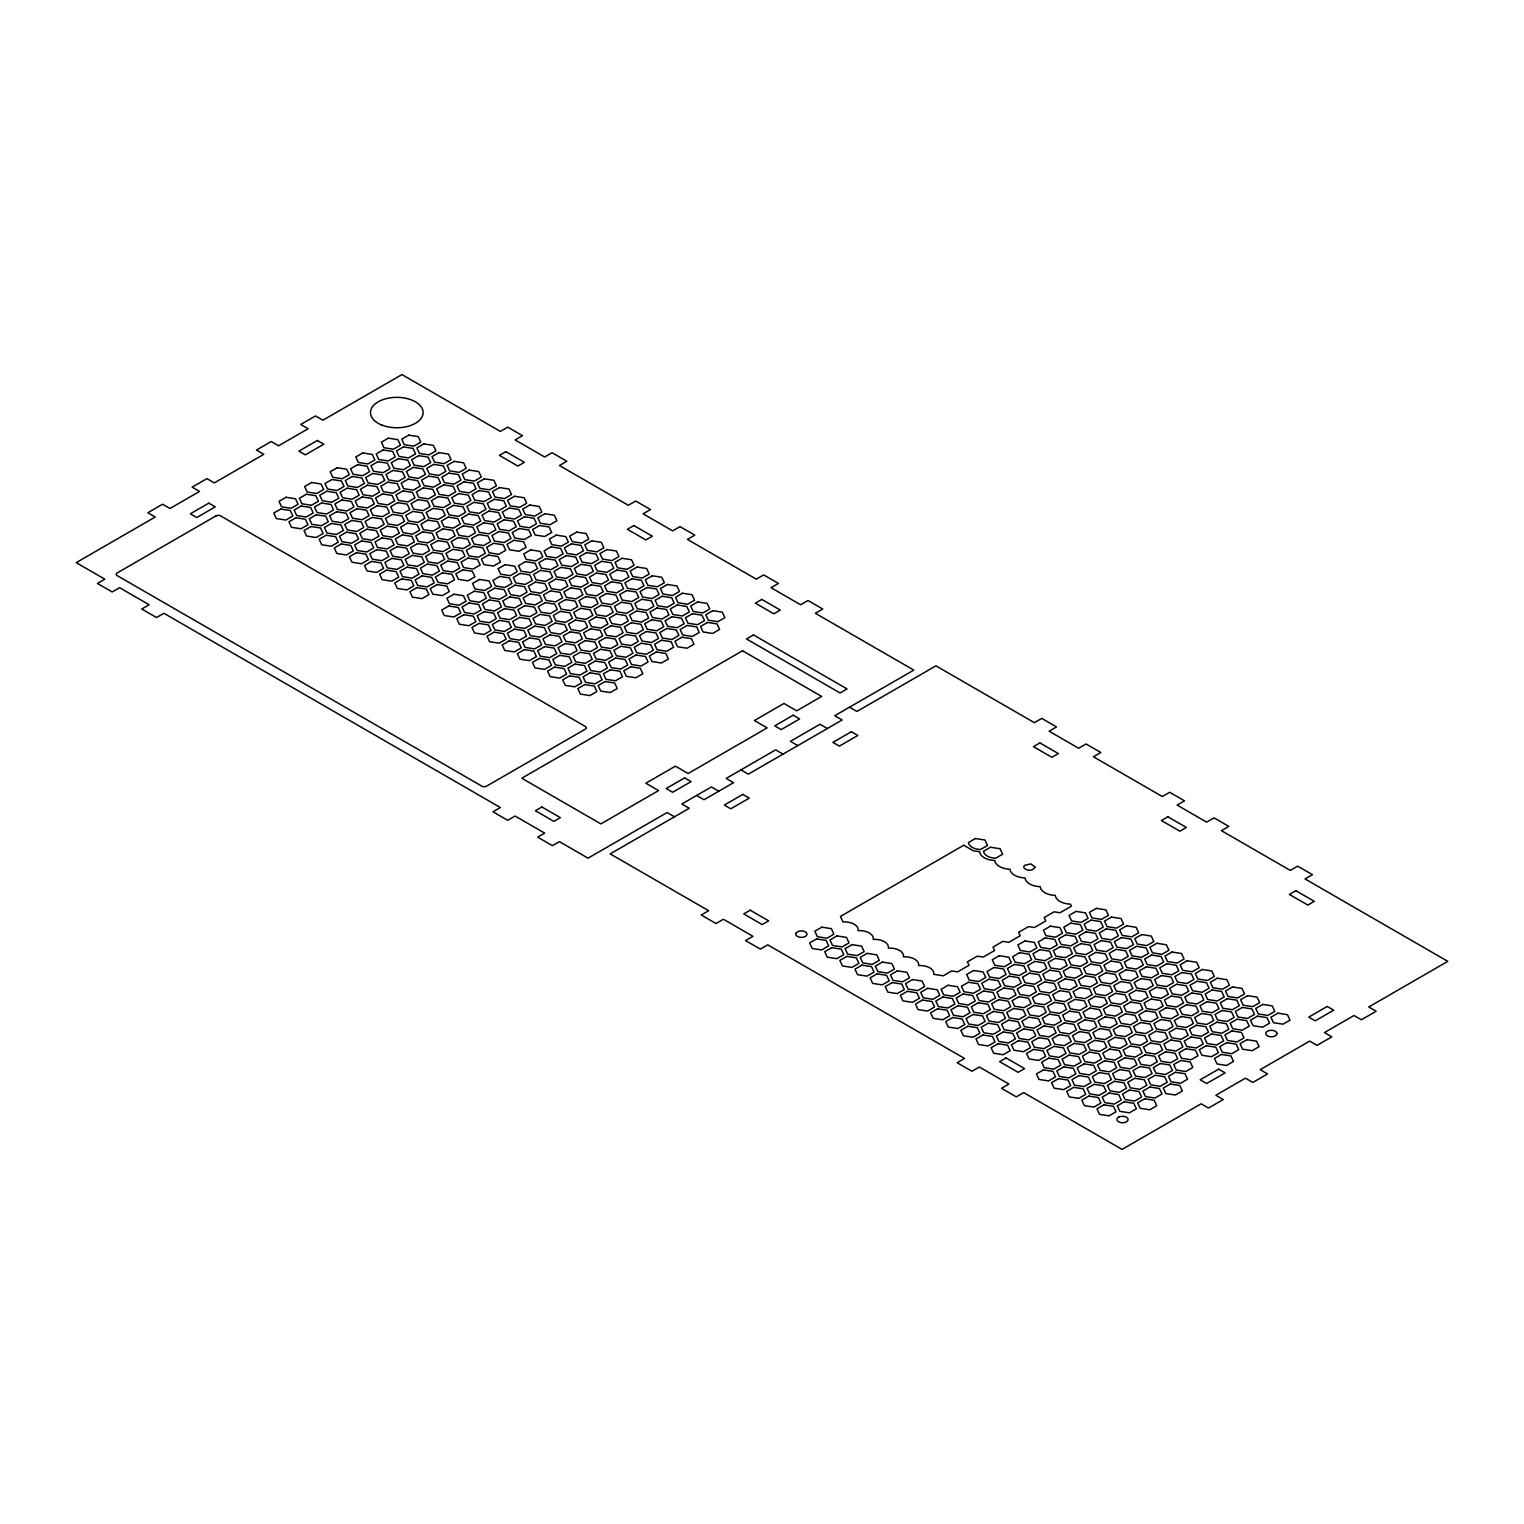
<?xml version="1.0" encoding="UTF-8"?>
<svg xmlns="http://www.w3.org/2000/svg" width="1524" height="1524" viewBox="0 0 1524 1524"><rect width="100%" height="100%" fill="white"/><g stroke="black" fill="none" stroke-linecap="round" stroke-linejoin="round"><path stroke-width="1.5" d="M849.535 707.193L856.907 711.46L935.946 665.836L1034.358 722.662L1041.749 718.395L1056.513 726.929L1049.141 731.196L1078.687 748.246L1086.06 743.979L1100.842 752.513L1093.451 756.78L1162.317 796.538L1169.708 792.27L1184.491 800.805L1177.1 805.072L1206.646 822.122L1214.037 817.855L1228.801 826.389L1221.429 830.656L1290.295 870.414L1297.667 866.146L1312.45 874.681L1305.058 878.948L1447.8 961.358L1368.781 1006.983L1376.153 1011.25L1361.389 1019.785L1353.998 1015.517L1324.451 1032.567L1331.843 1036.834L1317.06 1045.369L1309.668 1041.102L1260.196 1069.677L1267.587 1073.925L1252.804 1082.459L1245.432 1078.192L1215.866 1095.261L1223.258 1099.528L1208.494 1108.043L1201.102 1103.795L1122.064 1149.42L1023.652 1092.594L1016.279 1096.861L1001.497 1088.326L1008.888 1084.059L979.341 1067.01L971.95 1071.277L957.167 1062.742L964.559 1058.475L767.734 944.842L760.343 949.09L745.56 940.575L752.951 936.308L723.405 919.239L716.013 923.506L701.25 914.971L708.641 910.723L610.21 853.897L689.248 808.272L681.857 804.005L711.403 786.936L718.795 791.204M827.361 728.529L819.988 724.262L790.442 741.312L797.814 745.579M783.05 754.113L775.659 749.846L726.186 778.421L733.558 782.688L704.012 799.738L696.639 795.471M740.95 769.887L748.341 774.154L842.143 719.995L834.752 715.728L913.79 670.103L815.359 613.277L822.75 609.029L807.987 600.494L800.595 604.761L771.049 587.692L778.44 583.425L763.657 574.91L756.266 579.158L687.4 539.401L694.792 535.134L680.009 526.618L672.636 530.866L643.09 513.817L650.462 509.549L635.698 501.015L628.307 505.282L559.441 465.525L566.833 461.258L552.05 452.723L544.659 456.99L515.112 439.941L522.503 435.673L507.721 427.139L500.348 431.406L401.936 374.58L322.897 420.205L315.506 415.957L300.742 424.472L308.134 428.739L278.568 445.808L271.196 441.541L256.413 450.075L263.804 454.323L214.332 482.898L206.94 478.631L192.157 487.166L199.549 491.433L170.002 508.483L162.611 504.215L147.847 512.75L155.219 517.017L76.2 562.642L104.813 579.158L97.422 583.425L112.204 591.96L119.596 587.692L149.142 604.761L141.751 609.029L156.534 617.544L163.906 613.277L500.348 807.51L492.957 811.778L507.721 820.312L515.112 816.045L544.659 833.114L537.648 837.152L552.431 845.687L559.441 841.648L588.054 858.164L667.093 812.54L674.465 816.807M1276.96 1033.482L1276.636 1034.644A5.601 3.239 0 0 1 1269.968 1036.682A5.601 3.239 0 0 1 1265.853 1033.043L1266.52 1031.939A5.601 3.239 0 0 1 1272.75 1030.434A5.601 3.239 0 0 1 1276.96 1033.482M795.985 933.317L795.795 934.155A5.601 3.239 0 0 0 802.119 937.355A5.601 3.239 0 0 0 806.787 933.317L806.234 932.536A5.601 3.239 0 0 0 801.395 930.935L799.948 931.031A5.601 3.239 0 0 0 795.985 933.317M1034.986 866.985C1033.634 871.252 1026.357 871.214 1023.995 867.823A5.601 3.239 0 0 1 1024.566 865.384L1030.853 863.879L1034.986 866.985M1118.73 1117.13L1117.778 1117.778A5.601 3.239 0 0 0 1119.016 1122.064A5.601 3.239 0 0 0 1126.56 1121.721A5.601 3.239 0 0 0 1126.617 1117.359L1125.512 1116.825A5.601 3.239 0 0 0 1118.73 1117.13M208.788 503.149L190.31 513.817L196.786 517.55L215.246 506.882L208.788 503.149M317.354 440.474L298.894 451.142L305.352 454.857L323.831 444.208L317.354 440.474M215.989 515.893L117.177 572.948A3.258 1.886 0 0 0 117.177 575.615L481.927 786.193A3.258 1.886 0 0 0 486.518 786.193L585.33 729.139A3.258 1.886 0 0 0 585.33 726.472L220.599 515.893A3.258 1.886 0 0 0 215.989 515.893M285.998 497.281L279.025 501.32L281.578 506.825L291.103 508.292L298.094 504.273L295.542 498.767L285.998 497.281M311.601 482.517L304.61 486.537L307.162 492.042L316.706 493.509L323.679 489.49L321.126 483.984L311.601 482.517M337.185 467.735L330.213 471.754L332.765 477.26L342.29 478.746L349.282 474.707L346.729 469.202L337.185 467.735M362.788 452.952L355.797 456.99L358.35 462.496L367.894 463.963L374.866 459.943L372.313 454.438L362.788 452.952M388.372 438.188L381.4 442.208L383.953 447.713L393.478 449.199L400.469 445.16L397.897 439.655L388.372 438.188M280.759 509.035L273.787 513.074L276.339 518.579L285.883 520.046L292.856 516.026L290.303 510.521L280.759 509.035M306.362 494.252L299.371 498.291L301.942 503.796L311.468 505.263L318.44 501.244L315.887 495.738L306.362 494.252M331.946 479.488L324.974 483.508L327.527 489.013L337.052 490.499L344.043 486.461L341.49 480.955L331.946 479.488M357.549 464.706L350.558 468.744L353.111 474.25L362.655 475.717L369.627 471.697L367.074 466.192L357.549 464.706M383.134 449.942L376.161 453.962L378.714 459.467L388.239 460.953L395.23 456.914L392.678 451.409L383.134 449.942M408.737 435.159L401.745 439.179L404.298 444.684L413.842 446.17L420.815 442.131L418.262 436.626L408.737 435.159M301.123 506.006L294.151 510.045L296.704 515.55L306.229 517.017L313.22 512.997L310.667 507.492L301.123 506.006M326.707 491.242L319.735 495.262L322.288 500.767L331.832 502.253L338.804 498.215L336.252 492.709L326.707 491.242M352.311 476.46L345.338 480.498L347.891 486.004L357.416 487.47L364.407 483.451L361.836 477.945L352.311 476.46M377.895 461.696L370.923 465.715L373.475 471.221L383.019 472.707L389.992 468.668L387.439 463.163L377.895 461.696M403.498 446.913L396.507 450.933L399.078 456.438L408.603 457.924L415.576 453.885L413.023 448.38L403.498 446.913M295.885 517.76L288.912 521.799L291.465 527.304L300.99 528.771L307.981 524.751L305.429 519.246L295.885 517.76M321.488 502.996L314.496 507.016L317.049 512.521L326.593 514.007L333.565 509.969L331.013 504.463L321.488 502.996M347.072 488.213L340.1 492.252L342.652 497.757L352.177 499.224L359.169 495.205L356.616 489.699L347.072 488.213M372.675 473.45L365.684 477.469L368.237 482.975L377.781 484.442L384.753 480.422L382.2 474.917L372.675 473.45M398.259 458.667L391.287 462.686L393.84 468.192L403.365 469.678L410.356 465.639L407.803 460.134L398.259 458.667M423.843 443.884L416.871 447.923L419.424 453.428L428.968 454.895L435.94 450.875L433.387 445.37L423.843 443.884M316.249 514.75L309.258 518.77L311.829 524.275L321.354 525.761L328.327 521.722L325.774 516.217L316.249 514.75M341.833 499.967L334.861 504.006L337.414 509.511L346.958 510.978L353.93 506.959L351.377 501.453L341.833 499.967M367.436 485.203L360.445 489.223L363.017 494.728L372.542 496.195L379.514 492.176L376.961 486.67L367.436 485.203M393.021 470.421L386.048 474.44L388.601 479.946L398.126 481.432L405.117 477.393L402.565 471.888L393.021 470.421M418.624 455.638L411.632 459.677L414.185 465.182L423.729 466.649L430.701 462.629L428.149 457.124L418.624 455.638M311.01 526.504L304.038 530.523L306.591 536.029L316.116 537.515L323.107 533.476L320.554 527.971L311.01 526.504M336.613 511.721L329.622 515.76L332.175 521.265L341.719 522.732L348.691 518.712L346.138 513.207L336.613 511.721M362.198 496.957L355.225 500.977L357.778 506.482L367.303 507.949L374.294 503.93L371.723 498.424L362.198 496.957M387.782 482.175L380.81 486.194L383.362 491.7L392.906 493.185L399.879 489.147L397.326 483.641L387.782 482.175M413.385 467.392L406.413 471.43L408.965 476.936L418.49 478.403L425.482 474.383L422.91 468.878L413.385 467.392M438.969 452.628L431.997 456.648L434.55 462.153L444.094 463.639L451.066 459.6L448.513 454.095L438.969 452.628M331.375 523.475L324.383 527.514L326.936 533.019L336.48 534.486L343.452 530.466L340.9 524.961L331.375 523.475M356.959 508.711L349.987 512.731L352.539 518.236L362.064 519.703L369.056 515.683L366.503 510.178L356.959 508.711M382.562 493.928L375.571 497.948L378.123 503.453L387.668 504.939L394.64 500.901L392.087 495.395L382.562 493.928M408.146 479.146L401.174 483.184L403.727 488.69L413.252 490.157L420.243 486.137L417.69 480.632L408.146 479.146M433.749 464.382L426.758 468.401L429.311 473.907L438.855 475.393L445.827 471.354L443.274 465.849L433.749 464.382M326.136 535.229L319.164 539.267L321.716 544.773L331.241 546.24L338.233 542.22L335.661 536.715L326.136 535.229M351.72 520.446L344.748 524.485L347.301 529.99L356.845 531.457L363.817 527.437L361.264 521.932L351.72 520.446M377.323 505.682L370.332 509.702L372.904 515.207L382.429 516.693L389.401 512.655L386.848 507.149L377.323 505.682M402.908 490.899L395.935 494.938L398.488 500.443L408.032 501.91L415.004 497.891L412.452 492.385L402.908 490.899M428.511 476.136L421.519 480.155L424.072 485.661L433.616 487.147L440.588 483.108L438.036 477.603L428.511 476.136M454.095 461.353L447.123 465.372L449.675 470.878L459.2 472.364L466.192 468.325L463.639 462.82L454.095 461.353M346.5 532.2L339.509 536.238L342.062 541.744L351.606 543.211L358.578 539.191L356.025 533.686L346.5 532.2M372.085 517.436L365.112 521.456L367.665 526.961L377.19 528.447L384.181 524.408L381.629 518.903L372.085 517.436M397.688 502.653L390.696 506.692L393.249 512.197L402.793 513.664L409.765 509.645L407.213 504.139L397.688 502.653M423.272 487.89L416.3 491.909L418.852 497.415L428.377 498.881L435.369 494.862L432.797 489.356L423.272 487.89M448.856 473.107L441.884 477.126L444.437 482.632L453.981 484.118L460.953 480.079L458.4 474.574L448.856 473.107M341.262 543.954L334.27 547.992L336.842 553.498L346.367 554.965L353.339 550.945L350.787 545.44L341.262 543.954M366.846 529.19L359.874 533.209L362.426 538.715L371.951 540.201L378.943 536.162L376.39 530.657L366.846 529.19M392.449 514.407L385.458 518.446L388.01 523.951L397.554 525.418L404.527 521.399L401.974 515.893L392.449 514.407M418.033 499.643L411.061 503.663L413.614 509.168L423.139 510.635L430.13 506.616L427.577 501.11L418.033 499.643M443.636 484.861L436.645 488.88L439.198 494.386L448.742 495.872L455.714 491.833L453.161 486.327L443.636 484.861M469.221 470.078L462.248 474.116L464.801 479.622L474.326 481.089L481.317 477.069L478.765 471.564L469.221 470.078M505.892 451.656L499.415 455.39L517.893 466.058L524.351 462.324L505.892 451.656M361.607 540.944L354.635 544.963L357.188 550.469L366.732 551.955L373.704 547.916L371.151 542.411L361.607 540.944M387.21 526.161L380.238 530.2L382.791 535.705L392.316 537.172L399.307 533.152L396.735 527.647L387.21 526.161M412.794 511.397L405.822 515.417L408.375 520.922L417.919 522.389L424.891 518.37L422.339 512.864L412.794 511.397M438.398 496.614L431.406 500.634L433.978 506.139L443.503 507.625L450.475 503.587L447.923 498.081L438.398 496.614M463.982 481.832L457.01 485.87L459.562 491.376L469.087 492.843L476.079 488.823L473.526 483.318L463.982 481.832M356.387 552.698L349.396 556.717L351.949 562.223L361.493 563.709L368.465 559.67L365.912 554.164L356.387 552.698M381.972 537.915L374.999 541.953L377.552 547.459L387.077 548.926L394.068 544.906L391.516 539.401L381.972 537.915M407.575 523.151L400.583 527.171L403.136 532.676L412.68 534.143L419.652 530.123L417.1 524.618L407.575 523.151M433.159 508.368L426.187 512.388L428.739 517.893L438.264 519.379L445.256 515.341L442.703 509.835L433.159 508.368M458.743 493.586L451.771 497.624L454.323 503.13L463.868 504.596L470.84 500.577L468.287 495.071L458.743 493.586M484.346 478.822L477.374 482.841L479.927 488.347L489.452 489.833L496.443 485.794L493.871 480.289L484.346 478.822M376.733 549.669L369.76 553.707L372.313 559.213L381.857 560.68L388.83 556.66L386.277 551.155L376.733 549.669M402.336 534.886L395.345 538.924L397.897 544.43L407.441 545.897L414.414 541.877L411.861 536.372L402.336 534.886M427.92 520.122L420.948 524.142L423.501 529.647L433.026 531.133L440.017 527.094L437.464 521.589L427.92 520.122M453.523 505.339L446.532 509.378L449.085 514.883L458.629 516.35L465.601 512.331L463.048 506.825L453.523 505.339M479.108 490.576L472.135 494.595L474.688 500.101L484.213 501.587L491.204 497.548L488.652 492.042L479.108 490.576M371.513 561.423L364.522 565.461L367.074 570.967L376.618 572.433L383.591 568.414L381.038 562.908L371.513 561.423M397.097 546.64L390.125 550.678L392.678 556.184L402.203 557.651L409.194 553.631L406.622 548.126L397.097 546.64M422.681 531.876L415.709 535.896L418.262 541.401L427.806 542.887L434.778 538.848L432.225 533.343L422.681 531.876M448.285 517.093L441.293 521.132L443.865 526.637L453.39 528.104L460.362 524.085L457.81 518.579L448.285 517.093M473.869 502.329L466.896 506.349L469.449 511.854L478.993 513.34L485.966 509.302L483.413 503.796L473.869 502.329M499.472 487.547L492.481 491.566L495.052 497.072L504.577 498.558L511.55 494.519L508.997 489.013L499.472 487.547M391.858 558.394L384.886 562.432L387.439 567.938L396.964 569.404L403.955 565.385L401.403 559.88L391.858 558.394M417.462 543.63L410.47 547.649L413.023 553.155L422.567 554.641L429.539 550.602L426.987 545.097L417.462 543.63M443.046 528.847L436.074 532.886L438.626 538.391L448.151 539.858L455.143 535.838L452.59 530.333L443.046 528.847M468.649 514.083L461.658 518.103L464.21 523.608L473.754 525.075L480.727 521.056L478.174 515.55L468.649 514.083M494.233 499.301L487.261 503.32L489.814 508.826L499.339 510.311L506.33 506.273L503.777 500.767L494.233 499.301M386.62 570.147L379.647 574.186L382.2 579.692L391.744 581.158L398.717 577.139L396.164 571.633L386.62 570.147M412.223 555.384L405.232 559.403L407.803 564.909L417.328 566.395L424.301 562.356L421.748 556.851L412.223 555.384M437.807 540.601L430.835 544.639L433.387 550.145L442.932 551.612L449.904 547.592L447.351 542.087L437.807 540.601M463.41 525.837L456.419 529.857L458.972 535.362L468.516 536.829L475.488 532.809L472.935 527.304L463.41 525.837M488.994 511.054L482.022 515.074L484.575 520.579L494.1 522.065L501.091 518.027L498.538 512.521L488.994 511.054M514.598 496.272L507.606 500.31L510.159 505.816L519.703 507.282L526.675 503.263L524.123 497.757L514.598 496.272M406.984 567.138L400.012 571.157L402.565 576.663L412.09 578.148L419.081 574.11L416.528 568.604L406.984 567.138M432.568 552.355L425.596 556.393L428.149 561.899L437.693 563.366L444.665 559.346L442.112 553.841L432.568 552.355M458.172 537.591L451.199 541.611L453.752 547.116L463.277 548.583L470.268 544.563L467.697 539.058L458.172 537.591M483.756 522.808L476.783 526.828L479.336 532.333L488.88 533.819L495.852 529.781L493.3 524.275L483.756 522.808M509.359 508.025L502.368 512.064L504.939 517.569L514.464 519.036L521.437 515.017L518.884 509.511L509.359 508.025M401.745 578.891L394.773 582.911L397.326 588.416L406.851 589.902L413.842 585.864L411.29 580.358L401.745 578.891M427.349 564.109L420.357 568.147L422.91 573.653L432.454 575.12L439.426 571.1L436.874 565.594L427.349 564.109M452.933 549.345L445.96 553.364L448.513 558.87L458.038 560.337L465.03 556.317L462.477 550.812L452.933 549.345M478.536 534.562L471.545 538.582L474.097 544.087L483.641 545.573L490.614 541.534L488.061 536.029L478.536 534.562M504.12 519.779L497.148 523.818L499.701 529.323L509.226 530.79L516.217 526.771L513.664 521.265L504.12 519.779M529.723 505.016L522.732 509.035L525.285 514.541L534.829 516.026L541.801 511.988L539.248 506.482L529.723 505.016M422.11 575.862L415.119 579.901L417.69 585.407L427.215 586.873L434.207 582.854L431.635 577.348L422.11 575.862M447.694 561.08L440.722 565.118L443.274 570.624L452.818 572.091L459.791 568.071L457.238 562.566L447.694 561.08M473.297 546.316L466.306 550.335L468.878 555.841L478.403 557.327L485.375 553.288L482.822 547.783L473.297 546.316M498.881 531.533L491.909 535.572L494.462 541.077L503.987 542.544L510.978 538.524L508.425 533.019L498.881 531.533M524.485 516.769L517.493 520.789L520.046 526.294L529.59 527.78L536.562 523.742L534.01 518.236L524.485 516.769M416.871 587.616L409.899 591.655L412.452 597.16L421.977 598.627L428.968 594.608L426.415 589.102L416.871 587.616M442.474 572.833L435.483 576.872L438.036 582.378L447.58 583.844L454.552 579.825L451.999 574.319L442.474 572.833M468.058 558.07L461.086 562.089L463.639 567.595L473.164 569.081L480.155 565.042L477.603 559.537L468.058 558.07M493.643 543.287L486.67 547.326L489.223 552.831L498.767 554.298L505.739 550.278L503.187 544.773L493.643 543.287M519.246 528.523L512.274 532.543L514.826 538.048L524.351 539.515L531.343 535.496L528.771 529.99L519.246 528.523M544.83 513.74L537.858 517.76L540.41 523.265L549.954 524.751L556.927 520.713L554.374 515.207L544.83 513.74M437.236 584.587L430.244 588.626L432.797 594.131L442.341 595.598L449.313 591.579L446.761 586.073L437.236 584.587M462.82 569.824L455.847 573.843L458.4 579.349L467.925 580.834L474.917 576.796L472.364 571.29L462.82 569.824M488.423 555.041L481.432 559.079L483.984 564.585L493.528 566.052L500.501 562.032L497.948 556.527L488.423 555.041M514.007 540.277L507.035 544.297L509.588 549.802L519.112 551.269L526.104 547.249L523.551 541.744L514.007 540.277M539.61 525.494L532.619 529.514L535.172 535.019L544.716 536.505L551.688 532.467L549.135 526.961L539.61 525.494M453.923 594.227L446.932 598.265L449.485 603.771L459.029 605.238L466.001 601.218L463.448 595.713L453.923 594.227M479.508 579.463L472.535 583.482L475.088 588.988L484.613 590.455L491.604 586.435L489.052 580.93L479.508 579.463M505.111 564.68L498.119 568.7L500.672 574.205L510.216 575.691L517.188 571.652L514.636 566.147L505.111 564.68M530.695 549.897L523.723 553.936L526.275 559.441L535.8 560.908L542.792 556.889L540.239 551.383L530.695 549.897M556.298 535.134L549.307 539.153L551.859 544.659L561.404 546.144L568.376 542.106L565.823 536.6L556.298 535.134M448.685 605.981L441.712 610.019L444.265 615.525L453.79 616.991L460.781 612.972L458.21 607.466L448.685 605.981M474.269 591.217L467.297 595.236L469.849 600.742L479.393 602.209L486.366 598.189L483.813 592.684L474.269 591.217M499.872 576.434L492.881 580.453L495.452 585.959L504.977 587.445L511.95 583.406L509.397 577.901L499.872 576.434M525.456 561.651L518.484 565.69L521.037 571.195L530.562 572.662L537.553 568.643L535 563.137L525.456 561.651M551.059 546.887L544.068 550.907L546.621 556.412L556.165 557.898L563.137 553.86L560.584 548.354L551.059 546.887M576.644 532.105L569.671 536.143L572.224 541.63L581.749 543.115L588.74 539.077L586.188 533.571L576.644 532.105M469.049 602.971L462.058 606.99L464.61 612.496L474.155 613.962L481.127 609.943L478.574 604.437L469.049 602.971M494.633 588.188L487.661 592.207L490.214 597.713L499.739 599.199L506.73 595.16L504.177 589.655L494.633 588.188M520.217 573.405L513.245 577.444L515.798 582.949L525.342 584.416L532.314 580.396L529.761 574.891L520.217 573.405M545.821 558.641L538.848 562.661L541.401 568.166L550.926 569.652L557.917 565.614L555.346 560.108L545.821 558.641M571.405 543.858L564.432 547.897L566.985 553.383L576.529 554.869L583.502 550.831L580.949 545.325L571.405 543.858M463.81 614.724L456.819 618.744L459.372 624.249L468.916 625.716L475.888 621.697L473.335 616.191L463.81 614.724M489.394 599.942L482.422 603.961L484.975 609.467L494.5 610.953L501.491 606.914L498.939 601.409L489.394 599.942M514.998 585.159L508.006 589.197L510.559 594.703L520.103 596.17L527.075 592.15L524.523 586.645L514.998 585.159M540.582 570.395L533.61 574.415L536.162 579.92L545.687 581.406L552.679 577.367L550.126 571.862L540.582 570.395M566.185 555.612L559.194 559.632L561.746 565.137L571.29 566.623L578.263 562.585L575.71 557.079L566.185 555.612M591.769 540.829L584.797 544.868L587.35 550.374L596.875 551.84L603.866 547.821L601.313 542.315L591.769 540.829M484.156 611.696L477.183 615.715L479.736 621.221L489.28 622.706L496.252 618.668L493.7 613.162L484.156 611.696M509.759 596.913L502.768 600.951L505.339 606.457L514.864 607.924L521.856 603.904L519.284 598.399L509.759 596.913M535.343 582.149L528.371 586.168L530.923 591.674L540.468 593.16L547.44 589.121L544.887 583.616L535.343 582.149M560.946 567.366L553.955 571.386L556.527 576.891L566.052 578.377L573.024 574.338L570.471 568.833L560.946 567.366M586.53 552.583L579.558 556.622L582.111 562.127L591.636 563.594L598.627 559.575L596.074 554.069L586.53 552.583M633.851 525.551L627.393 529.285L645.852 539.934L652.31 536.2L633.851 525.551M478.936 623.449L471.945 627.469L474.497 632.974L484.041 634.46L491.014 630.422L488.461 624.916L478.936 623.449M504.52 608.667L497.548 612.705L500.101 618.211L509.626 619.677L516.617 615.658L514.064 610.152L504.52 608.667M530.123 593.903L523.132 597.922L525.685 603.428L535.229 604.895L542.201 600.875L539.648 595.37L530.123 593.903M555.708 579.12L548.735 583.14L551.288 588.645L560.813 590.131L567.804 586.092L565.252 580.587L555.708 579.12M581.292 564.337L574.319 568.376L576.872 573.881L586.416 575.348L593.388 571.329L590.836 565.823L581.292 564.337M606.895 549.573L599.923 553.593L602.475 559.098L612 560.584L618.992 556.546L616.42 551.04L606.895 549.573M499.281 620.42L492.309 624.459L494.862 629.964L504.406 631.431L511.378 627.412L508.826 621.906L499.281 620.42M524.885 605.657L517.893 609.676L520.446 615.182L529.99 616.649L536.962 612.629L534.41 607.124L524.885 605.657M550.469 590.874L543.497 594.893L546.049 600.399L555.574 601.885L562.566 597.846L560.013 592.341L550.469 590.874M576.072 576.091L569.081 580.13L571.633 585.635L581.177 587.102L588.15 583.082L585.597 577.577L576.072 576.091M601.656 561.327L594.684 565.347L597.237 570.852L606.762 572.338L613.753 568.3L611.2 562.794L601.656 561.327M494.043 632.174L487.07 636.213L489.623 641.718L499.167 643.185L506.139 639.166L503.587 633.66L494.043 632.174M519.646 617.411L512.674 621.43L515.226 626.936L524.751 628.402L531.743 624.383L529.171 618.877L519.646 617.411M545.23 602.628L538.258 606.647L540.81 612.153L550.354 613.639L557.327 609.6L554.774 604.095L545.23 602.628M570.833 587.845L563.842 591.884L566.414 597.389L575.939 598.856L582.911 594.836L580.358 589.331L570.833 587.845M596.417 573.081L589.445 577.101L591.998 582.606L601.542 584.092L608.514 580.053L605.961 574.548L596.417 573.081M622.021 558.298L615.029 562.337L617.582 567.823L627.126 569.309L634.098 565.271L631.546 559.765L622.021 558.298M514.407 629.164L507.435 633.184L509.988 638.689L519.513 640.156L526.504 636.137L523.951 630.631L514.407 629.164M540.01 614.382L533.019 618.401L535.572 623.907L545.116 625.392L552.088 621.354L549.535 615.848L540.01 614.382M565.594 599.599L558.622 603.637L561.175 609.143L570.7 610.61L577.691 606.59L575.139 601.085L565.594 599.599M591.198 584.835L584.206 588.855L586.759 594.36L596.303 595.846L603.275 591.807L600.723 586.302L591.198 584.835M616.782 570.052L609.81 574.091L612.362 579.577L621.887 581.063L628.879 577.024L626.307 571.519L616.782 570.052M509.168 640.899L502.196 644.938L504.749 650.443L514.293 651.91L521.265 647.891L518.712 642.385L509.168 640.899M534.772 626.135L527.78 630.155L530.352 635.66L539.877 637.146L546.849 633.108L544.297 627.602L534.772 626.135M560.356 611.353L553.383 615.391L555.936 620.897L565.461 622.363L572.452 618.344L569.9 612.838L560.356 611.353M585.959 596.589L578.968 600.608L581.52 606.114L591.064 607.6L598.037 603.561L595.484 598.056L585.959 596.589M611.543 581.806L604.571 585.826L607.124 591.331L616.649 592.817L623.64 588.778L621.087 583.273L611.543 581.806M637.146 567.023L630.155 571.062L632.708 576.567L642.252 578.034L649.224 574.015L646.671 568.509L637.146 567.023M529.533 637.889L522.561 641.909L525.113 647.414L534.638 648.9L541.63 644.862L539.077 639.356L529.533 637.889M555.117 623.106L548.145 627.145L550.697 632.651L560.241 634.117L567.214 630.098L564.661 624.592L555.117 623.106M580.72 608.343L573.748 612.362L576.301 617.868L585.826 619.335L592.817 615.315L590.245 609.81L580.72 608.343M606.304 593.56L599.332 597.579L601.885 603.085L611.429 604.571L618.401 600.532L615.848 595.027L606.304 593.56M631.908 578.777L624.916 582.816L627.488 588.321L637.013 589.788L643.985 585.768L641.433 580.263L631.908 578.777M524.294 649.643L517.322 653.663L519.875 659.168L529.399 660.654L536.391 656.615L533.838 651.11L524.294 649.643M549.897 634.86L542.906 638.899L545.459 644.404L555.003 645.871L561.975 641.852L559.422 636.346L549.897 634.86M575.481 620.097L568.509 624.116L571.062 629.622L580.587 631.088L587.578 627.069L585.026 621.563L575.481 620.097M601.085 605.314L594.093 609.333L596.646 614.839L606.19 616.325L613.162 612.286L610.61 606.781L601.085 605.314M626.669 590.531L619.697 594.57L622.249 600.075L631.774 601.542L638.766 597.522L636.213 592.017L626.669 590.531M652.253 575.767L645.281 579.787L647.833 585.292L657.377 586.778L664.35 582.74L661.797 577.234L652.253 575.767M544.659 646.614L537.667 650.653L540.239 656.158L549.764 657.625L556.736 653.606L554.184 648.1L544.659 646.614M570.243 631.85L563.27 635.87L565.823 641.375L575.367 642.842L582.339 638.823L579.787 633.317L570.243 631.85M595.846 617.068L588.855 621.087L591.407 626.593L600.951 628.078L607.924 624.04L605.371 618.534L595.846 617.068M621.43 602.285L614.458 606.323L617.01 611.829L626.535 613.296L633.527 609.276L630.974 603.771L621.43 602.285M647.033 587.521L640.042 591.541L642.595 597.046L652.139 598.532L659.111 594.493L656.558 588.988L647.033 587.521M539.42 658.368L532.447 662.407L535 667.912L544.525 669.379L551.517 665.359L548.964 659.854L539.42 658.368M565.023 643.604L558.032 647.624L560.584 653.129L570.128 654.596L577.101 650.577L574.548 645.071L565.023 643.604M590.607 628.821L583.635 632.841L586.188 638.346L595.713 639.832L602.704 635.794L600.132 630.288L590.607 628.821M616.191 614.039L609.219 618.077L611.772 623.583L621.316 625.05L628.288 621.03L625.735 615.525L616.191 614.039M641.794 599.275L634.803 603.294L637.375 608.8L646.9 610.286L653.891 606.247L651.319 600.742L641.794 599.275M667.379 584.492L660.406 588.531L662.959 594.017L672.503 595.503L679.475 591.464L676.923 585.959L667.379 584.492M559.784 655.358L552.793 659.378L555.346 664.883L564.89 666.35L571.862 662.33L569.309 656.825L559.784 655.358M585.368 640.575L578.396 644.595L580.949 650.1L590.474 651.586L597.465 647.548L594.912 642.042L585.368 640.575M610.972 625.793L603.98 629.831L606.533 635.337L616.077 636.803L623.049 632.784L620.497 627.278L610.972 625.793M636.556 611.029L629.583 615.048L632.136 620.554L641.661 622.04L648.653 618.001L646.1 612.496L636.556 611.029M662.159 596.246L655.168 600.266L657.72 605.771L667.264 607.257L674.237 603.218L671.684 597.713L662.159 596.246M554.546 667.093L547.573 671.132L550.126 676.637L559.651 678.104L566.642 674.084L564.071 668.579L554.546 667.093M580.13 652.329L573.157 656.349L575.71 661.854L585.254 663.34L592.226 659.301L589.674 653.796L580.13 652.329M605.733 637.546L598.741 641.585L601.313 647.09L610.838 648.557L617.811 644.538L615.258 639.032L605.733 637.546M631.317 622.783L624.345 626.802L626.897 632.308L636.441 633.793L643.414 629.755L640.861 624.249L631.317 622.783M656.92 608L649.929 612.019L652.482 617.525L662.026 619.011L668.998 614.972L666.445 609.467L656.92 608M682.504 593.217L675.532 597.256L678.085 602.761L687.61 604.228L694.601 600.208L692.048 594.703L682.504 593.217M574.91 664.083L567.919 668.103L570.471 673.608L580.015 675.094L586.988 671.055L584.435 665.55L574.91 664.083M600.494 649.3L593.522 653.339L596.074 658.844L605.599 660.311L612.591 656.292L610.038 650.786L600.494 649.3M626.078 634.536L619.106 638.556L621.659 644.061L631.203 645.528L638.175 641.509L635.622 636.003L626.078 634.536M651.681 619.754L644.709 623.773L647.262 629.279L656.787 630.765L663.778 626.726L661.206 621.221L651.681 619.754M677.266 604.971L670.293 609.009L672.846 614.515L682.39 615.982L689.362 611.962L686.81 606.457L677.266 604.971M569.671 675.837L562.68 679.856L565.252 685.362L574.777 686.848L581.749 682.809L579.196 677.304L569.671 675.837M595.255 661.054L588.283 665.093L590.836 670.598L600.361 672.065L607.352 668.045L604.799 662.54L595.255 661.054M620.859 646.29L613.867 650.31L616.42 655.815L625.964 657.282L632.936 653.263L630.384 647.757L620.859 646.29M646.443 631.508L639.47 635.527L642.023 641.033L651.548 642.518L658.539 638.48L655.987 632.974L646.443 631.508M672.046 616.725L665.055 620.763L667.607 626.269L677.151 627.736L684.124 623.716L681.571 618.211L672.046 616.725M697.63 601.961L690.658 605.981L693.21 611.486L702.735 612.972L709.727 608.933L707.174 603.428L697.63 601.961M590.017 672.808L583.044 676.846L585.597 682.352L595.141 683.819L602.113 679.799L599.561 674.294L590.017 672.808M615.62 658.044L608.648 662.064L611.2 667.569L620.725 669.036L627.717 665.016L625.145 659.511L615.62 658.044M641.204 643.261L634.232 647.281L636.784 652.786L646.328 654.272L653.301 650.234L650.748 644.728L641.204 643.261M666.807 628.479L659.816 632.517L662.388 638.023L671.913 639.489L678.885 635.47L676.332 629.964L666.807 628.479M692.391 613.715L685.419 617.734L687.972 623.24L697.497 624.726L704.488 620.687L701.935 615.182L692.391 613.715M584.797 684.562L577.806 688.6L580.358 694.106L589.902 695.573L596.875 691.553L594.322 686.048L584.797 684.562M610.381 669.798L603.409 673.818L605.961 679.323L615.486 680.79L622.478 676.77L619.925 671.265L610.381 669.798M635.984 655.015L628.993 659.035L631.546 664.54L641.09 666.026L648.062 661.987L645.509 656.482L635.984 655.015M661.568 640.232L654.596 644.271L657.149 649.776L666.674 651.243L673.665 647.224L671.112 641.718L661.568 640.232M687.153 625.469L680.18 629.488L682.733 634.994L692.277 636.48L699.249 632.441L696.697 626.936L687.153 625.469M712.756 610.686L705.783 614.724L708.336 620.211L717.861 621.697L724.852 617.658L722.281 612.153L712.756 610.686M605.142 681.533L598.17 685.571L600.723 691.077L610.267 692.544L617.239 688.524L614.686 683.019L605.142 681.533M630.746 666.769L623.754 670.789L626.307 676.294L635.851 677.78L642.823 673.741L640.271 668.236L630.746 666.769M656.33 651.986L649.357 656.025L651.91 661.53L661.435 662.997L668.426 658.978L665.874 653.472L656.33 651.986M681.933 637.222L674.942 641.242L677.494 646.748L687.038 648.233L694.011 644.195L691.458 638.689L681.933 637.222M707.517 622.44L700.545 626.459L703.097 631.965L712.622 633.451L719.614 629.412L717.061 623.907L707.517 622.44M761.809 599.427L755.352 603.161L773.811 613.81L780.288 610.076L761.809 599.427M753.504 634.917L746.512 638.956L840.067 692.963L847.039 688.924L753.504 634.917M742.531 650.767L521.779 778.231L600.875 823.893L658.597 790.575L645.852 783.222L675.399 766.153L688.143 773.506L767.163 727.881L754.418 720.528L783.965 703.459L796.709 710.832L821.646 696.43L742.531 650.767M541.896 806.996L535.438 810.711L553.898 821.379L560.356 817.645L541.896 806.996M684.619 777.888L666.159 788.537L672.617 792.27L691.096 781.622L684.619 777.888M793.204 715.194L774.744 725.862L781.202 729.596L799.662 718.928L793.204 715.194M742.798 794.404L724.338 805.072L730.796 808.806L749.256 798.138L742.798 794.404M851.383 731.73L832.904 742.379L839.381 746.112L857.841 735.463L851.383 731.73M750.189 910.19L743.712 913.924L762.191 924.573L768.648 920.839L750.189 910.19M1039.901 742.912L1033.443 746.646L1051.903 757.314L1058.361 753.58L1039.901 742.912M821.836 927.183L814.845 931.202L817.397 936.708L826.941 938.193L833.914 934.155L831.361 928.649L821.836 927.183M963.74 845.249L840.448 916.438L843.001 921.944A13.754 7.944 0 0 1 858.126 930.669A13.754 7.944 0 0 1 873.252 939.394A13.754 7.944 0 0 1 888.359 948.138A13.754 7.944 0 0 1 903.484 956.862A13.754 7.944 0 0 1 918.61 965.587A13.754 7.944 0 0 1 933.736 974.331L943.261 975.798L951.7 970.94L957.663 971.855L969.016 965.302L967.416 961.854L977.284 956.158L983.266 957.072L994.601 950.519L993 947.09L1002.887 941.375L1008.85 942.308L1020.204 935.755L1018.604 932.307L1028.471 926.611L1034.434 927.525L1045.788 920.972L1044.188 917.524L1054.075 911.828L1060.037 912.743L1071.372 906.208L1070.419 904.132A16.021 9.239 0 0 1 1055.294 895.407A16.021 9.239 0 0 1 1040.187 886.682A16.021 9.239 0 0 1 1025.061 877.938A16.021 9.239 0 0 1 1009.936 869.213A16.021 9.239 0 0 1 994.81 860.489A16.021 9.239 0 0 1 979.684 851.745L973.303 850.773L963.74 845.249M975.379 838.524L968.407 842.543A13.049 7.544 0 0 0 980.504 849.535L987.476 845.496L984.923 839.991L975.379 838.524M816.597 938.936L809.606 942.956L812.178 948.461L821.703 949.947L828.675 945.909L826.122 940.403L816.597 938.936M836.943 935.907L829.97 939.946L832.523 945.452L842.067 946.918L849.039 942.88L846.487 937.393L836.943 935.907M990.505 847.249L983.532 851.287A13.049 7.544 0 0 0 995.61 858.26L1002.601 854.24L1000.049 848.735L990.505 847.249M831.723 947.661L824.732 951.7L827.284 957.205L836.828 958.672L843.801 954.634L841.248 949.128L831.723 947.661M852.068 944.632L845.096 948.671L847.649 954.176L857.193 955.643L864.165 951.624L861.612 946.118L852.068 944.632M846.849 956.386L839.857 960.425L842.41 965.93L851.954 967.397L858.926 963.378L856.374 957.872L846.849 956.386M867.194 953.376L860.222 957.396L862.774 962.901L872.299 964.387L879.291 960.349L876.738 954.843L867.194 953.376M861.955 965.13L854.983 969.15L857.536 974.655L867.08 976.141L874.052 972.102L871.499 966.597L861.955 965.13M882.32 962.101L875.347 966.14L877.9 971.645L887.425 973.112L894.417 969.073L891.864 963.568L882.32 962.101M877.081 973.855L870.109 977.894L872.661 983.399L882.186 984.866L889.178 980.827L886.625 975.322L877.081 973.855M897.446 970.826L890.473 974.865L893.026 980.37L902.551 981.837L909.542 977.817L906.971 972.312L897.446 970.826M1167.86 816.788L1161.402 820.522L1179.862 831.19L1186.339 827.456L1167.86 816.788M892.207 982.58L885.234 986.619L887.787 992.124L897.312 993.591L904.303 989.571L901.751 984.066L892.207 982.58M912.571 979.57L905.58 983.59L908.133 989.095L917.677 990.581L924.649 986.542L922.096 981.037L912.571 979.57M907.332 991.324L900.36 995.343L902.913 1000.849L912.438 1002.335L919.429 998.296L916.857 992.791L907.332 991.324M927.697 988.295L920.706 992.334L923.258 997.839L932.802 999.306L939.775 995.267L937.222 989.762L927.697 988.295M922.458 1000.049L915.467 1004.087L918.039 1009.593L927.564 1011.06L934.536 1007.021L931.983 1001.516L922.458 1000.049M948.042 985.266L941.07 989.305L943.623 994.81L953.167 996.277L960.139 992.257L957.586 986.752L948.042 985.266M973.646 970.502L966.654 974.522L969.207 980.027L978.751 981.513L985.723 977.475L983.171 971.969L973.646 970.502M999.23 955.719L992.257 959.758L994.81 965.264L1004.335 966.73L1011.326 962.711L1008.774 957.205L999.23 955.719M1024.833 940.956L1017.841 944.975L1020.394 950.481L1029.938 951.948L1036.911 947.928L1034.358 942.423L1024.833 940.956M1050.417 926.173L1043.445 930.192L1045.997 935.698L1055.522 937.184L1062.514 933.145L1059.961 927.64L1050.417 926.173M1076.02 911.39L1069.029 915.429L1071.582 920.934L1081.126 922.401L1088.098 918.381L1085.545 912.876L1076.02 911.39M942.823 997.02L935.831 1001.058L938.384 1006.564L947.928 1008.031L954.9 1004.011L952.348 998.506L942.823 997.02M968.407 982.256L961.434 986.276L963.987 991.781L973.512 993.267L980.504 989.228L977.932 983.723L968.407 982.256M993.991 967.473L987.019 971.512L989.571 977.017L999.115 978.484L1006.088 974.465L1003.535 968.959L993.991 967.473M1019.594 952.691L1012.603 956.729L1015.174 962.235L1024.699 963.701L1031.672 959.682L1029.119 954.176L1019.594 952.691M1045.178 937.927L1038.206 941.946L1040.759 947.452L1050.303 948.938L1057.275 944.899L1054.722 939.394L1045.178 937.927M1070.781 923.144L1063.79 927.183L1066.343 932.688L1075.887 934.155L1082.859 930.135L1080.306 924.63L1070.781 923.144M1096.366 908.38L1089.393 912.4L1091.946 917.905L1101.471 919.391L1108.462 915.352L1105.91 909.847L1096.366 908.38M937.584 1008.774L930.592 1012.812L933.145 1018.318L942.689 1019.785L949.662 1015.765L947.109 1010.26L937.584 1008.774M963.168 994.01L956.196 998.029L958.748 1003.535L968.273 1005.021L975.265 1000.982L972.712 995.477L963.168 994.01M988.771 979.227L981.78 983.266L984.333 988.771L993.877 990.238L1000.849 986.199L998.296 980.713L988.771 979.227M1014.355 964.444L1007.383 968.483L1009.936 973.988L1019.461 975.455L1026.452 971.436L1023.899 965.93L1014.355 964.444M1039.959 949.681L1032.967 953.7L1035.52 959.206L1045.064 960.692L1052.036 956.653L1049.484 951.147L1039.959 949.681M1065.543 934.898L1058.57 938.936L1061.123 944.442L1070.648 945.909L1077.639 941.889L1075.068 936.384L1065.543 934.898M1091.127 920.134L1084.155 924.154L1086.707 929.659L1096.251 931.126L1103.224 927.106L1100.671 921.601L1091.127 920.134M957.929 1005.764L950.957 1009.783L953.51 1015.289L963.054 1016.775L970.026 1012.736L967.473 1007.231L957.929 1005.764M983.532 990.981L976.541 995.02L979.113 1000.525L988.638 1001.992L995.61 997.953L993.057 992.467L983.532 990.981M1009.117 976.198L1002.144 980.237L1004.697 985.742L1014.222 987.209L1021.213 983.19L1018.661 977.684L1009.117 976.198M1034.72 961.434L1027.728 965.454L1030.281 970.959L1039.825 972.445L1046.798 968.407L1044.245 962.901L1034.72 961.434M1060.304 946.652L1053.332 950.69L1055.884 956.196L1065.409 957.663L1072.401 953.643L1069.848 948.138L1060.304 946.652M1085.907 931.888L1078.916 935.907L1081.469 941.413L1091.013 942.88L1097.985 938.86L1095.432 933.355L1085.907 931.888M1111.491 917.105L1104.519 921.125L1107.072 926.63L1116.597 928.116L1123.588 924.077L1121.035 918.572L1111.491 917.105M952.71 1017.518L945.718 1021.537L948.271 1027.043L957.815 1028.529L964.787 1024.49L962.235 1018.985L952.71 1017.518M978.294 1002.735L971.321 1006.773L973.874 1012.279L983.399 1013.746L990.39 1009.707L987.838 1004.202L978.294 1002.735M1003.878 987.952L996.906 991.991L999.458 997.496L1009.002 998.963L1015.975 994.943L1013.422 989.438L1003.878 987.952M1029.481 973.188L1022.509 977.208L1025.061 982.713L1034.586 984.199L1041.578 980.161L1039.006 974.655L1029.481 973.188M1055.065 958.406L1048.093 962.444L1050.646 967.95L1060.19 969.416L1067.162 965.397L1064.609 959.891L1055.065 958.406M1080.668 943.642L1073.677 947.661L1076.249 953.167L1085.774 954.634L1092.746 950.614L1090.193 945.109L1080.668 943.642M1106.253 928.859L1099.28 932.879L1101.833 938.384L1111.377 939.87L1118.349 935.831L1115.797 930.326L1106.253 928.859M973.055 1014.489L966.083 1018.527L968.635 1024.033L978.16 1025.5L985.152 1021.461L982.599 1015.956L973.055 1014.489M998.658 999.706L991.667 1003.745L994.219 1009.25L1003.764 1010.717L1010.736 1006.697L1008.183 1001.192L998.658 999.706M1024.242 984.942L1017.27 988.962L1019.823 994.467L1029.348 995.953L1036.339 991.914L1033.786 986.409L1024.242 984.942M1049.846 970.159L1042.854 974.198L1045.407 979.703L1054.951 981.17L1061.923 977.151L1059.37 971.645L1049.846 970.159M1075.43 955.396L1068.457 959.415L1071.01 964.921L1080.535 966.387L1087.526 962.368L1084.974 956.862L1075.43 955.396M1101.014 940.613L1094.042 944.632L1096.594 950.138L1106.138 951.624L1113.111 947.585L1110.558 942.08L1101.014 940.613M1126.617 925.83L1119.645 929.869L1122.197 935.374L1131.722 936.841L1138.714 932.821L1136.142 927.316L1126.617 925.83M967.816 1026.243L960.844 1030.281L963.397 1035.787L972.941 1037.253L979.913 1033.215L977.36 1027.709L967.816 1026.243M993.419 1011.46L986.428 1015.498L989 1021.004L998.525 1022.471L1005.497 1018.451L1002.944 1012.946L993.419 1011.46M1019.004 996.696L1012.031 1000.716L1014.584 1006.221L1024.128 1007.707L1031.1 1003.668L1028.548 998.163L1019.004 996.696M1044.607 981.913L1037.615 985.952L1040.187 991.457L1049.712 992.924L1056.684 988.905L1054.132 983.399L1044.607 981.913M1070.191 967.13L1063.219 971.169L1065.771 976.674L1075.296 978.141L1082.288 974.122L1079.735 968.616L1070.191 967.13M1095.794 952.367L1088.803 956.386L1091.355 961.892L1100.899 963.378L1107.872 959.339L1105.319 953.833L1095.794 952.367M1121.378 937.584L1114.406 941.622L1116.959 947.128L1126.484 948.595L1133.475 944.575L1130.922 939.07L1121.378 937.584M988.181 1023.214L981.208 1027.252L983.761 1032.758L993.286 1034.225L1000.277 1030.205L997.725 1024.699L988.181 1023.214M1013.784 1008.45L1006.793 1012.469L1009.345 1017.975L1018.889 1019.461L1025.862 1015.422L1023.309 1009.917L1013.784 1008.45M1039.368 993.667L1032.396 997.706L1034.948 1003.211L1044.473 1004.678L1051.465 1000.658L1048.893 995.153L1039.368 993.667M1064.952 978.884L1057.98 982.923L1060.533 988.428L1070.077 989.895L1077.049 985.876L1074.496 980.37L1064.952 978.884M1090.555 964.121L1083.583 968.14L1086.136 973.646L1095.661 975.131L1102.652 971.093L1100.08 965.587L1090.555 964.121M1116.139 949.338L1109.167 953.376L1111.72 958.882L1121.264 960.349L1128.236 956.329L1125.684 950.824L1116.139 949.338M1141.743 934.574L1134.751 938.593L1137.323 944.099L1146.848 945.566L1153.82 941.546L1151.268 936.041L1141.743 934.574M982.942 1034.967L975.97 1039.006L978.522 1044.511L988.066 1045.978L995.039 1041.959L992.486 1036.453L982.942 1034.967M1008.545 1020.204L1001.554 1024.223L1004.106 1029.729L1013.651 1031.215L1020.623 1027.176L1018.07 1021.671L1008.545 1020.204M1034.129 1005.421L1027.157 1009.459L1029.71 1014.965L1039.235 1016.432L1046.226 1012.393L1043.673 1006.907L1034.129 1005.421M1059.732 990.638L1052.741 994.677L1055.294 1000.182L1064.838 1001.649L1071.81 997.629L1069.257 992.124L1059.732 990.638M1085.317 975.874L1078.344 979.894L1080.897 985.399L1090.422 986.885L1097.413 982.847L1094.861 977.341L1085.317 975.874M1110.92 961.092L1103.928 965.13L1106.481 970.636L1116.025 972.102L1122.997 968.083L1120.445 962.577L1110.92 961.092M1136.504 946.328L1129.532 950.347L1132.084 955.853L1141.609 957.32L1148.601 953.3L1146.048 947.795L1136.504 946.328M1003.306 1031.958L996.334 1035.977L998.887 1041.483L1008.412 1042.968L1015.403 1038.93L1012.831 1033.424L1003.306 1031.958M1028.89 1017.175L1021.918 1021.213L1024.471 1026.719L1034.015 1028.186L1040.987 1024.147L1038.435 1018.661L1028.89 1017.175M1054.494 1002.392L1047.502 1006.431L1050.074 1011.936L1059.599 1013.403L1066.571 1009.383L1064.019 1003.878L1054.494 1002.392M1080.078 987.628L1073.106 991.648L1075.658 997.153L1085.202 998.639L1092.175 994.601L1089.622 989.095L1080.078 987.628M1105.681 972.845L1098.69 976.884L1101.242 982.389L1110.786 983.856L1117.759 979.837L1115.206 974.331L1105.681 972.845M1131.265 958.082L1124.293 962.101L1126.846 967.607L1136.371 969.073L1143.362 965.054L1140.809 959.548L1131.265 958.082M1156.868 943.299L1149.877 947.318L1152.43 952.824L1161.974 954.31L1168.946 950.271L1166.393 944.766L1156.868 943.299M998.068 1043.711L991.095 1047.731L993.648 1053.236L1003.173 1054.722L1010.164 1050.684L1007.612 1045.178L998.068 1043.711M1023.671 1028.929L1016.679 1032.967L1019.232 1038.473L1028.776 1039.939L1035.749 1035.901L1033.196 1030.395L1023.671 1028.929M1049.255 1014.146L1042.283 1018.184L1044.835 1023.69L1054.36 1025.157L1061.352 1021.137L1058.799 1015.632L1049.255 1014.146M1074.858 999.382L1067.867 1003.402L1070.419 1008.907L1079.964 1010.393L1086.936 1006.354L1084.383 1000.849L1074.858 999.382M1100.442 984.599L1093.47 988.638L1096.023 994.143L1105.548 995.61L1112.539 991.591L1109.967 986.085L1100.442 984.599M1126.026 969.836L1119.054 973.855L1121.607 979.361L1131.151 980.827L1138.123 976.808L1135.571 971.302L1126.026 969.836M1151.63 955.053L1144.638 959.072L1147.21 964.578L1156.735 966.064L1163.707 962.025L1161.155 956.52L1151.63 955.053M1018.432 1040.682L1011.441 1044.721L1014.012 1050.226L1023.537 1051.693L1030.51 1047.655L1027.957 1042.149L1018.432 1040.682M1044.016 1025.9L1037.044 1029.938L1039.597 1035.444L1049.122 1036.911L1056.113 1032.891L1053.56 1027.386L1044.016 1025.9M1069.619 1011.136L1062.628 1015.155L1065.181 1020.661L1074.725 1022.147L1081.697 1018.108L1079.144 1012.603L1069.619 1011.136M1095.204 996.353L1088.231 1000.392L1090.784 1005.897L1100.309 1007.364L1107.3 1003.344L1104.748 997.839L1095.204 996.353M1120.807 981.589L1113.815 985.609L1116.368 991.114L1125.912 992.581L1132.884 988.562L1130.332 983.056L1120.807 981.589M1146.391 966.807L1139.419 970.826L1141.971 976.332L1151.496 977.817L1158.488 973.779L1155.935 968.273L1146.391 966.807M1171.994 952.024L1165.003 956.062L1167.555 961.568L1177.1 963.035L1184.072 959.015L1181.519 953.51L1171.994 952.024M1038.777 1037.654L1031.805 1041.692L1034.358 1047.198L1043.902 1048.664L1050.874 1044.645L1048.322 1039.139L1038.777 1037.654M1064.381 1022.89L1057.408 1026.909L1059.961 1032.415L1069.486 1033.901L1076.477 1029.862L1073.906 1024.357L1064.381 1022.89M1089.965 1008.107L1082.993 1012.146L1085.545 1017.651L1095.089 1019.118L1102.062 1015.098L1099.509 1009.593L1089.965 1008.107M1115.568 993.324L1108.577 997.363L1111.148 1002.868L1120.673 1004.335L1127.646 1000.316L1125.093 994.81L1115.568 993.324M1141.152 978.56L1134.18 982.58L1136.733 988.085L1146.258 989.571L1153.249 985.533L1150.696 980.027L1141.152 978.56M1166.755 963.778L1159.764 967.816L1162.317 973.322L1171.861 974.788L1178.833 970.769L1176.28 965.264L1166.755 963.778M1006.107 1057.942L999.649 1061.676L1018.108 1072.344L1024.585 1068.61L1006.107 1057.942M1295.819 890.683L1289.361 894.417L1307.84 905.066L1314.298 901.332L1295.819 890.683M1033.558 1049.407L1026.566 1053.446L1029.119 1058.951L1038.663 1060.418L1045.635 1056.399L1043.083 1050.893L1033.558 1049.407M1059.142 1034.644L1052.17 1038.663L1054.722 1044.169L1064.247 1045.654L1071.239 1041.616L1068.686 1036.11L1059.142 1034.644M1084.745 1019.861L1077.754 1023.899L1080.306 1029.405L1089.851 1030.872L1096.823 1026.833L1094.27 1021.347L1084.745 1019.861M1110.329 1005.078L1103.357 1009.117L1105.91 1014.622L1115.435 1016.089L1122.426 1012.069L1119.873 1006.564L1110.329 1005.078M1135.913 990.314L1128.941 994.334L1131.494 999.839L1141.038 1001.325L1148.01 997.287L1145.457 991.781L1135.913 990.314M1161.517 975.531L1154.544 979.57L1157.097 985.076L1166.622 986.542L1173.613 982.523L1171.042 977.017L1161.517 975.531M1187.101 960.768L1180.128 964.787L1182.681 970.293L1192.225 971.76L1199.197 967.74L1196.645 962.235L1187.101 960.768M1053.903 1046.397L1046.931 1050.417L1049.484 1055.922L1059.028 1057.408L1066 1053.37L1063.447 1047.864L1053.903 1046.397M1079.506 1031.615L1072.515 1035.653L1075.068 1041.159L1084.612 1042.626L1091.584 1038.587L1089.031 1033.101L1079.506 1031.615M1105.091 1016.832L1098.118 1020.87L1100.671 1026.376L1110.196 1027.843L1117.187 1023.823L1114.635 1018.318L1105.091 1016.832M1130.694 1002.068L1123.702 1006.088L1126.255 1011.593L1135.799 1013.079L1142.771 1009.04L1140.219 1003.535L1130.694 1002.068M1156.278 987.285L1149.306 991.324L1151.858 996.829L1161.383 998.296L1168.375 994.277L1165.822 988.771L1156.278 987.285M1181.881 972.522L1174.89 976.541L1177.442 982.047L1186.986 983.513L1193.959 979.494L1191.406 973.988L1181.881 972.522M1048.683 1058.151L1041.692 1062.171L1044.245 1067.676L1053.789 1069.162L1060.761 1065.124L1058.208 1059.618L1048.683 1058.151M1074.268 1043.369L1067.295 1047.407L1069.848 1052.913L1079.373 1054.379L1086.364 1050.341L1083.793 1044.835L1074.268 1043.369M1099.852 1028.586L1092.879 1032.624L1095.432 1038.13L1104.976 1039.597L1111.949 1035.577L1109.396 1030.072L1099.852 1028.586M1125.455 1013.822L1118.464 1017.841L1121.035 1023.347L1130.56 1024.833L1137.552 1020.794L1134.98 1015.289L1125.455 1013.822M1151.039 999.039L1144.067 1003.078L1146.62 1008.583L1156.164 1010.05L1163.136 1006.031L1160.583 1000.525L1151.039 999.039M1176.642 984.275L1169.651 988.295L1172.223 993.8L1181.748 995.267L1188.72 991.248L1186.167 985.742L1176.642 984.275M1202.226 969.493L1195.254 973.512L1197.807 979.018L1207.332 980.504L1214.323 976.465L1211.771 970.959L1202.226 969.493M1043.445 1069.905L1036.453 1073.925L1039.006 1079.43L1048.55 1080.916L1055.522 1076.877L1052.97 1071.372L1043.445 1069.905M1069.029 1055.122L1062.057 1059.161L1064.609 1064.666L1074.134 1066.133L1081.126 1062.095L1078.573 1056.589L1069.029 1055.122M1094.632 1040.34L1087.641 1044.378L1090.193 1049.884L1099.737 1051.35L1106.71 1047.331L1104.157 1041.825L1094.632 1040.34M1120.216 1025.576L1113.244 1029.595L1115.797 1035.101L1125.322 1036.587L1132.313 1032.548L1129.76 1027.043L1120.216 1025.576M1145.819 1010.793L1138.828 1014.832L1141.381 1020.337L1150.925 1021.804L1157.897 1017.784L1155.344 1012.279L1145.819 1010.793M1171.404 996.029L1164.431 1000.049L1166.984 1005.554L1176.509 1007.021L1183.5 1003.002L1180.948 997.496L1171.404 996.029M1196.988 981.246L1190.015 985.266L1192.568 990.771L1202.112 992.257L1209.084 988.219L1206.532 982.713L1196.988 981.246M1063.79 1066.876L1056.818 1070.915L1059.37 1076.42L1068.915 1077.887L1075.887 1073.849L1073.334 1068.343L1063.79 1066.876M1089.393 1052.093L1082.402 1056.132L1084.974 1061.637L1094.499 1063.104L1101.471 1059.085L1098.918 1053.579L1089.393 1052.093M1114.977 1037.33L1108.005 1041.349L1110.558 1046.855L1120.102 1048.341L1127.074 1044.302L1124.521 1038.796L1114.977 1037.33M1140.581 1022.547L1133.589 1026.585L1136.142 1032.091L1145.686 1033.558L1152.658 1029.538L1150.106 1024.033L1140.581 1022.547M1166.165 1007.764L1159.193 1011.803L1161.745 1017.308L1171.27 1018.775L1178.262 1014.755L1175.709 1009.25L1166.165 1007.764M1191.768 993L1184.777 997.02L1187.329 1002.525L1196.873 1004.011L1203.846 999.973L1201.293 994.467L1191.768 993M1217.352 978.217L1210.38 982.256L1212.933 987.762L1222.458 989.228L1229.449 985.209L1226.896 979.703L1217.352 978.217M1058.57 1078.63L1051.579 1082.669L1054.132 1088.174L1063.676 1089.641L1070.648 1085.602L1068.095 1080.097L1058.57 1078.63M1084.155 1063.847L1077.182 1067.886L1079.735 1073.391L1089.26 1074.858L1096.251 1070.839L1093.699 1065.333L1084.155 1063.847M1109.739 1049.084L1102.766 1053.103L1105.319 1058.609L1114.863 1060.094L1121.835 1056.056L1119.283 1050.55L1109.739 1049.084M1135.342 1034.301L1128.37 1038.339L1130.922 1043.845L1140.447 1045.312L1147.439 1041.292L1144.867 1035.787L1135.342 1034.301M1160.926 1019.518L1153.954 1023.556L1156.506 1029.062L1166.051 1030.529L1173.023 1026.509L1170.47 1021.004L1160.926 1019.518M1186.529 1004.754L1179.538 1008.774L1182.11 1014.279L1191.635 1015.765L1198.607 1011.726L1196.054 1006.221L1186.529 1004.754M1212.113 989.971L1205.141 994.01L1207.694 999.515L1217.238 1000.982L1224.21 996.963L1221.657 991.457L1212.113 989.971M1078.916 1075.601L1071.944 1079.64L1074.496 1085.145L1084.021 1086.612L1091.013 1082.592L1088.46 1077.087L1078.916 1075.601M1104.519 1060.837L1097.528 1064.857L1100.08 1070.362L1109.624 1071.848L1116.597 1067.81L1114.044 1062.304L1104.519 1060.837M1130.103 1046.055L1123.131 1050.093L1125.684 1055.599L1135.209 1057.065L1142.2 1053.027L1139.647 1047.54L1130.103 1046.055M1155.706 1031.272L1148.715 1035.31L1151.268 1040.816L1160.812 1042.283L1167.784 1038.263L1165.231 1032.758L1155.706 1031.272M1181.291 1016.508L1174.318 1020.528L1176.871 1026.033L1186.396 1027.519L1193.387 1023.48L1190.835 1017.975L1181.291 1016.508M1206.894 1001.725L1199.902 1005.764L1202.455 1011.269L1211.999 1012.736L1218.971 1008.717L1216.419 1003.211L1206.894 1001.725M1232.478 986.961L1225.506 990.981L1228.058 996.486L1237.583 997.953L1244.575 993.934L1242.003 988.428L1232.478 986.961M1073.677 1087.355L1066.705 1091.394L1069.257 1096.899L1078.802 1098.366L1085.774 1094.346L1083.221 1088.841L1073.677 1087.355M1099.28 1072.591L1092.289 1076.611L1094.861 1082.116L1104.386 1083.602L1111.377 1079.564L1108.805 1074.058L1099.28 1072.591M1124.864 1057.808L1117.892 1061.847L1120.445 1067.352L1129.989 1068.819L1136.961 1064.781L1134.408 1059.294L1124.864 1057.808M1150.468 1043.026L1143.476 1047.064L1146.048 1052.57L1155.573 1054.036L1162.545 1050.017L1159.993 1044.511L1150.468 1043.026M1176.052 1028.262L1169.079 1032.281L1171.632 1037.787L1181.157 1039.273L1188.149 1035.234L1185.596 1029.729L1176.052 1028.262M1201.655 1013.479L1194.664 1017.518L1197.216 1023.023L1206.76 1024.49L1213.733 1020.47L1211.18 1014.965L1201.655 1013.479M1227.239 998.715L1220.267 1002.735L1222.82 1008.24L1232.344 1009.707L1239.336 1005.688L1236.783 1000.182L1227.239 998.715M1094.042 1084.345L1087.069 1088.365L1089.622 1093.87L1099.147 1095.356L1106.138 1091.317L1103.586 1085.812L1094.042 1084.345M1119.645 1069.562L1112.653 1073.601L1115.206 1079.106L1124.75 1080.573L1131.722 1076.535L1129.17 1071.029L1119.645 1069.562M1145.229 1054.779L1138.257 1058.818L1140.809 1064.324L1150.334 1065.79L1157.326 1061.771L1154.773 1056.265L1145.229 1054.779M1170.813 1040.016L1163.841 1044.035L1166.393 1049.541L1175.937 1051.027L1182.91 1046.988L1180.357 1041.483L1170.813 1040.016M1196.416 1025.233L1189.444 1029.271L1191.997 1034.777L1201.522 1036.244L1208.513 1032.224L1205.941 1026.719L1196.416 1025.233M1222 1010.469L1215.028 1014.489L1217.581 1019.994L1227.125 1021.461L1234.097 1017.441L1231.544 1011.936L1222 1010.469M1247.604 995.686L1240.612 999.706L1243.184 1005.211L1252.709 1006.697L1259.681 1002.659L1257.129 997.153L1247.604 995.686M1088.803 1096.099L1081.83 1100.118L1084.383 1105.624L1093.927 1107.11L1100.899 1103.071L1098.347 1097.566L1088.803 1096.099M1114.406 1081.316L1107.415 1085.355L1109.967 1090.86L1119.511 1092.327L1126.484 1088.288L1123.931 1082.783L1114.406 1081.316M1139.99 1066.533L1133.018 1070.572L1135.571 1076.077L1145.096 1077.544L1152.087 1073.525L1149.534 1068.019L1139.99 1066.533M1165.593 1051.77L1158.602 1055.789L1161.155 1061.295L1170.699 1062.78L1177.671 1058.742L1175.118 1053.236L1165.593 1051.77M1191.177 1036.987L1184.205 1041.025L1186.758 1046.531L1196.283 1047.998L1203.274 1043.978L1200.721 1038.473L1191.177 1036.987M1216.781 1022.223L1209.789 1026.243L1212.342 1031.748L1221.886 1033.215L1228.858 1029.195L1226.306 1023.69L1216.781 1022.223M1242.365 1007.44L1235.392 1011.46L1237.945 1016.965L1247.47 1018.451L1254.462 1014.413L1251.909 1008.907L1242.365 1007.44M1109.167 1093.07L1102.195 1097.109L1104.748 1102.614L1114.273 1104.081L1121.264 1100.042L1118.692 1094.537L1109.167 1093.07M1134.751 1078.287L1127.779 1082.326L1130.332 1087.831L1139.876 1089.298L1146.848 1085.279L1144.295 1079.773L1134.751 1078.287M1160.355 1063.523L1153.363 1067.543L1155.935 1073.048L1165.46 1074.534L1172.432 1070.496L1169.88 1064.99L1160.355 1063.523M1185.939 1048.741L1178.966 1052.779L1181.519 1058.285L1191.063 1059.751L1198.035 1055.732L1195.483 1050.226L1185.939 1048.741M1211.542 1033.958L1204.551 1037.996L1207.103 1043.502L1216.647 1044.969L1223.62 1040.949L1221.067 1035.444L1211.542 1033.958M1237.126 1019.194L1230.154 1023.214L1232.706 1028.719L1242.231 1030.205L1249.223 1026.166L1246.67 1020.661L1237.126 1019.194M1262.729 1004.411L1255.738 1008.45L1258.291 1013.955L1267.835 1015.422L1274.807 1011.403L1272.254 1005.897L1262.729 1004.411M1103.928 1104.824L1096.956 1108.862L1099.509 1114.368L1109.034 1115.835L1116.025 1111.796L1113.473 1106.291L1103.928 1104.824M1129.532 1090.041L1122.54 1094.08L1125.093 1099.585L1134.637 1101.052L1141.609 1097.032L1139.057 1091.527L1129.532 1090.041M1155.116 1075.277L1148.144 1079.297L1150.696 1084.802L1160.221 1086.288L1167.213 1082.25L1164.66 1076.744L1155.116 1075.277M1180.719 1060.494L1173.728 1064.533L1176.28 1070.039L1185.824 1071.505L1192.797 1067.467L1190.244 1061.98L1180.719 1060.494M1206.303 1045.712L1199.331 1049.75L1201.884 1055.256L1211.409 1056.723L1218.4 1052.703L1215.828 1047.198L1206.303 1045.712M1231.887 1030.948L1224.915 1034.967L1227.468 1040.473L1237.012 1041.959L1243.984 1037.92L1241.431 1032.415L1231.887 1030.948M1257.491 1016.165L1250.499 1020.204L1253.071 1025.709L1262.596 1027.176L1269.587 1023.156L1267.015 1017.651L1257.491 1016.165M1124.293 1101.795L1117.302 1105.833L1119.873 1111.339L1129.398 1112.806L1136.371 1108.786L1133.818 1103.281L1124.293 1101.795M1149.877 1087.031L1142.905 1091.051L1145.457 1096.556L1154.982 1098.042L1161.974 1094.003L1159.421 1088.498L1149.877 1087.031M1175.48 1072.248L1168.489 1076.287L1171.042 1081.792L1180.586 1083.259L1187.558 1079.221L1185.005 1073.734L1175.48 1072.248M1226.668 1042.702L1219.676 1046.721L1222.229 1052.227L1231.773 1053.713L1238.745 1049.674L1236.193 1044.169L1226.668 1042.702M1277.912 1013.193L1270.94 1017.213L1273.493 1022.718L1283.017 1024.185L1290.009 1020.166L1287.437 1014.66L1277.912 1013.193M1144.638 1098.785L1137.666 1102.804L1140.219 1108.31L1149.763 1109.796L1156.735 1105.757L1154.182 1100.252L1144.638 1098.785M1170.241 1084.002L1163.269 1088.041L1165.822 1093.546L1175.347 1095.013L1182.338 1090.974L1179.766 1085.469L1170.241 1084.002M1221.429 1054.456L1214.438 1058.475L1217.009 1063.981L1226.534 1065.466L1233.507 1061.428L1230.954 1055.922L1221.429 1054.456M1247.013 1039.673L1240.041 1043.711L1242.593 1049.217L1252.137 1050.684L1259.11 1046.664L1256.557 1041.159L1247.013 1039.673M1218.648 1069.143L1200.169 1079.792L1206.646 1083.526L1225.106 1072.858L1218.648 1069.143M1327.214 1006.45L1308.754 1017.118L1315.212 1020.851L1333.691 1010.183L1327.214 1006.45M382.067 425.158A26.327 15.202 0 0 0 423.062 413.614A26.327 15.202 0 0 0 385.267 398.888A26.327 15.202 0 0 0 382.067 425.158"/></g></svg>
